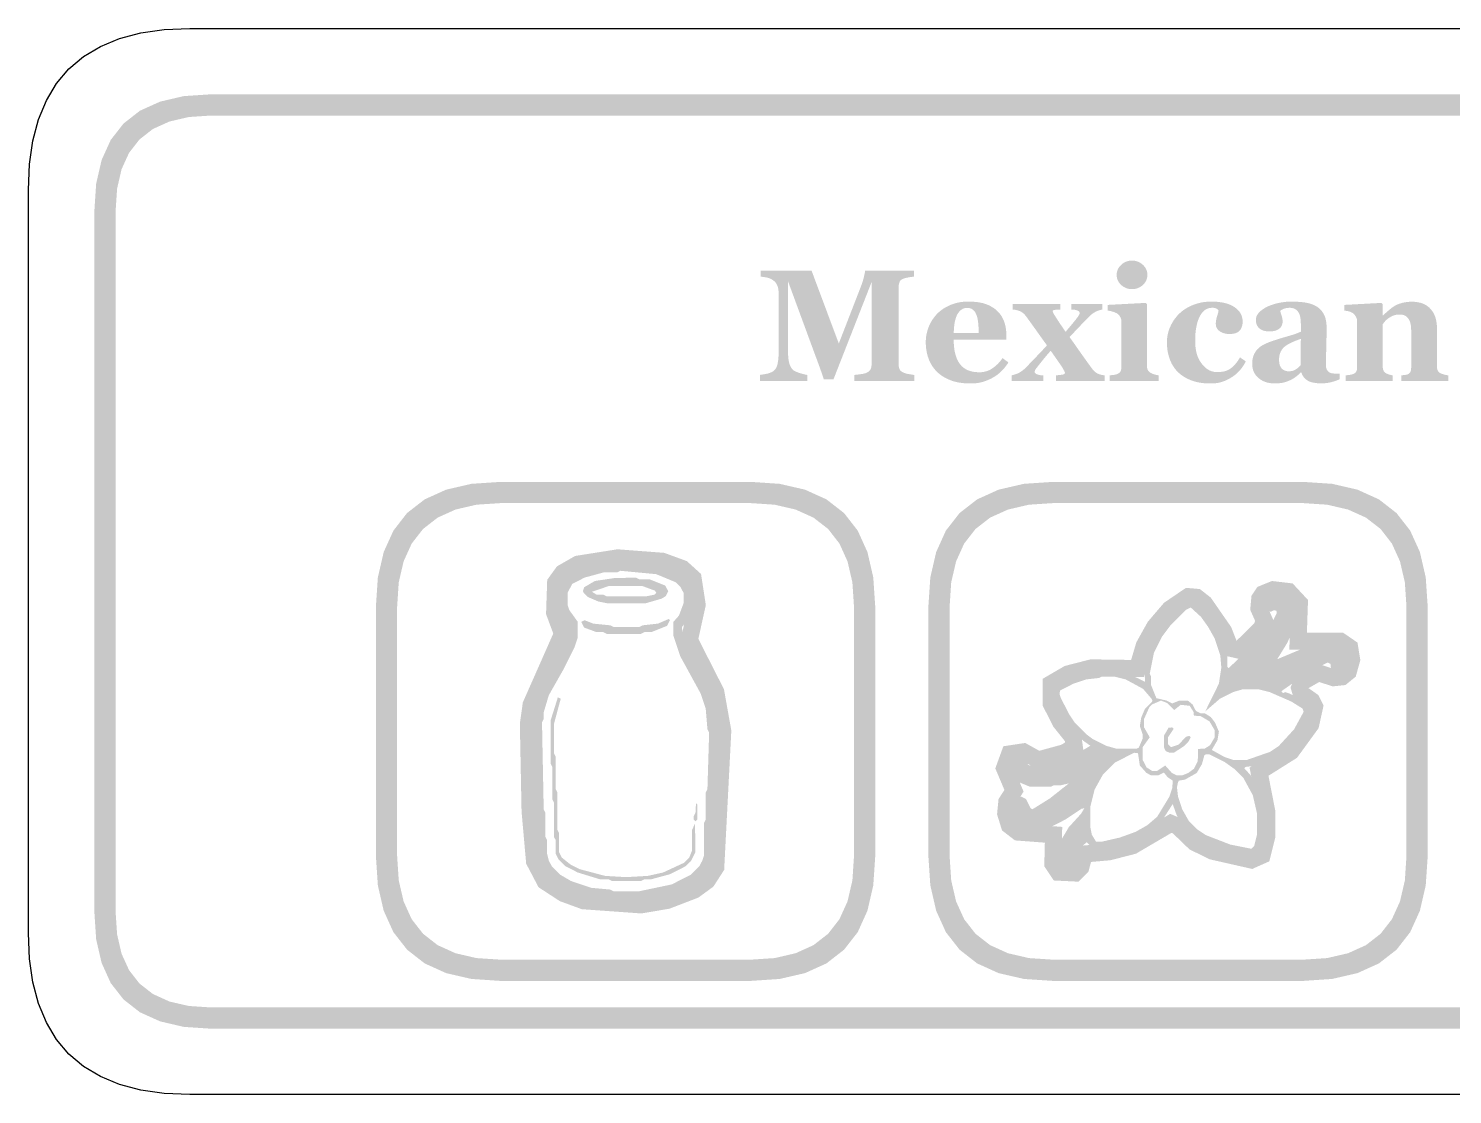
# Model space of a CAD drawing. Header units: millimetres. Extents: x 6 to 297, y 55 to 451.
# Drawn here: x 206.96 to 233.77, y 385.16 to 405.24 of the extents above; entities that cross this region are included whole.
import ezdxf

# ---------------------------------------------------------------- set-up
doc = ezdxf.new("R2010")
doc.units = ezdxf.units.MM
doc.layers.add('CUT', color=1, linetype='Continuous')
doc.layers.add('RASTER', color=7, linetype='Continuous')

msp = doc.modelspace()

# ---------------------------------------------------------------- hatches: boundary and pattern name
at = {"layer": 'RASTER'}
h = msp.add_hatch(color=7, dxfattribs=at)
h.paths.add_polyline_path([(208.2, 401.8), (208.234, 402.316), (208.337, 402.763), (208.509, 403.141), (208.75, 403.45), (209.059, 403.691), (209.438, 403.862), (209.884, 403.966), (210.4, 404), (267.6, 404), (268.116, 403.966), (268.563, 403.862), (268.941, 403.691), (269.25, 403.45), (269.491, 403.141), (269.663, 402.763), (269.766, 402.316), (269.8, 401.8), (269.8, 388.6), (269.766, 388.084), (269.662, 387.638), (269.491, 387.259), (269.25, 386.95), (268.941, 386.709), (268.563, 386.538), (268.116, 386.434), (267.6, 386.4), (210.4, 386.4), (209.884, 386.434), (209.438, 386.538), (209.059, 386.709), (208.75, 386.95), (208.509, 387.259), (208.337, 387.638), (208.234, 388.084), (208.2, 388.6)])
h.paths.add_polyline_path([(208.6, 401.8), (208.6, 388.6), (208.628, 388.178), (208.712, 387.813), (208.853, 387.503), (209.05, 387.25), (209.303, 387.053), (209.613, 386.912), (209.978, 386.828), (210.4, 386.8), (267.6, 386.8), (268.022, 386.828), (268.388, 386.912), (268.697, 387.053), (268.95, 387.25), (269.147, 387.503), (269.287, 387.813), (269.372, 388.178), (269.4, 388.6), (269.4, 401.8), (269.372, 402.222), (269.287, 402.588), (269.147, 402.897), (268.95, 403.15), (268.697, 403.347), (268.388, 403.487), (268.022, 403.572), (267.6, 403.6), (210.4, 403.6), (209.978, 403.572), (209.613, 403.487), (209.303, 403.347), (209.05, 403.15), (208.853, 402.897), (208.712, 402.588), (208.628, 402.222), (208.6, 401.8)], flags=0)
h = msp.add_hatch(color=7, dxfattribs=at)
h.paths.add_polyline_path([(228.237, 398.6), (227.311, 398.6), (227.311, 398.707), (227.321, 398.708), (227.33, 398.708), (227.34, 398.709), (227.349, 398.71), (227.358, 398.711), (227.368, 398.712), (227.377, 398.713), (227.386, 398.714), (227.395, 398.715), (227.404, 398.717), (227.412, 398.718), (227.42, 398.72), (227.428, 398.722), (227.435, 398.724), (227.442, 398.726), (227.449, 398.729), (227.46, 398.734), (227.471, 398.739), (227.48, 398.744), (227.489, 398.75), (227.497, 398.757), (227.504, 398.764), (227.51, 398.771), (227.515, 398.779), (227.519, 398.788), (227.523, 398.797), (227.526, 398.807), (227.529, 398.818), (227.531, 398.829), (227.533, 398.841), (227.534, 398.853), (227.534, 398.867), (227.534, 399.719), (227.534, 399.732), (227.532, 399.744), (227.531, 399.756), (227.528, 399.767), (227.525, 399.778), (227.521, 399.789), (227.516, 399.799), (227.51, 399.809), (227.504, 399.819), (227.498, 399.828), (227.491, 399.836), (227.484, 399.844), (227.477, 399.852), (227.469, 399.859), (227.461, 399.865), (227.452, 399.871), (227.445, 399.876), (227.437, 399.88), (227.428, 399.884), (227.419, 399.889), (227.408, 399.893), (227.397, 399.897), (227.385, 399.901), (227.372, 399.905), (227.359, 399.909), (227.346, 399.912), (227.333, 399.916), (227.321, 399.918), (227.309, 399.921), (227.297, 399.923), (227.286, 399.924), (227.275, 399.926), (227.275, 400.033), (227.992, 400.071), (228.014, 400.049), (228.014, 398.886), (228.015, 398.873), (228.016, 398.861), (228.017, 398.849), (228.02, 398.838), (228.023, 398.828), (228.027, 398.817), (228.031, 398.808), (228.036, 398.798), (228.042, 398.79), (228.049, 398.782), (228.056, 398.774), (228.063, 398.767), (228.071, 398.761), (228.08, 398.755), (228.089, 398.75), (228.099, 398.745), (228.107, 398.742), (228.114, 398.739), (228.122, 398.736), (228.13, 398.733), (228.138, 398.73), (228.147, 398.727), (228.155, 398.724), (228.164, 398.722), (228.173, 398.719), (228.182, 398.717), (228.191, 398.715), (228.2, 398.713), (228.209, 398.711), (228.218, 398.709), (228.228, 398.708), (228.237, 398.707)])
h.paths.add_polyline_path([(228.023, 400.598), (228.022, 400.571), (228.018, 400.544), (228.011, 400.519), (228.002, 400.495), (227.99, 400.472), (227.975, 400.45), (227.958, 400.428), (227.938, 400.408), (227.916, 400.39), (227.893, 400.374), (227.869, 400.361), (227.844, 400.35), (227.818, 400.341), (227.791, 400.335), (227.763, 400.331), (227.735, 400.33), (227.705, 400.331), (227.677, 400.335), (227.65, 400.341), (227.624, 400.35), (227.599, 400.361), (227.575, 400.374), (227.552, 400.39), (227.53, 400.408), (227.51, 400.428), (227.493, 400.45), (227.478, 400.472), (227.466, 400.495), (227.457, 400.519), (227.45, 400.544), (227.446, 400.571), (227.445, 400.598), (227.446, 400.625), (227.45, 400.652), (227.457, 400.677), (227.466, 400.701), (227.478, 400.725), (227.493, 400.747), (227.51, 400.768), (227.53, 400.788), (227.552, 400.807), (227.575, 400.823), (227.599, 400.837), (227.624, 400.848), (227.65, 400.856), (227.677, 400.863), (227.705, 400.866), (227.735, 400.868), (227.764, 400.866), (227.792, 400.863), (227.819, 400.856), (227.845, 400.848), (227.87, 400.837), (227.894, 400.823), (227.916, 400.807), (227.938, 400.788), (227.958, 400.768), (227.975, 400.747), (227.99, 400.725), (228.002, 400.701), (228.011, 400.677), (228.018, 400.652), (228.022, 400.625), (228.023, 400.598)])
for points in [[(223.635, 398.6), (222.508, 398.6), (222.508, 398.714), (222.521, 398.715), (222.534, 398.717), (222.549, 398.718), (222.564, 398.72), (222.579, 398.722), (222.596, 398.724), (222.613, 398.726), (222.63, 398.729), (222.648, 398.731), (222.664, 398.734), (222.678, 398.737), (222.691, 398.74), (222.703, 398.742), (222.713, 398.745), (222.722, 398.748), (222.729, 398.751), (222.742, 398.757), (222.754, 398.763), (222.766, 398.77), (222.776, 398.777), (222.785, 398.785), (222.793, 398.793), (222.801, 398.802), (222.807, 398.811), (222.812, 398.821), (222.817, 398.831), (222.821, 398.842), (222.824, 398.854), (222.827, 398.867), (222.829, 398.88), (222.83, 398.893), (222.83, 398.908), (222.83, 400.46), (222.115, 398.634), (221.931, 398.634), (221.927, 398.647), (221.922, 398.664), (221.916, 398.683), (221.908, 398.706), (221.899, 398.731), (221.889, 398.76), (221.878, 398.791), (221.866, 398.826), (221.853, 398.861), (221.841, 398.894), (221.83, 398.925), (221.819, 398.955), (221.808, 398.983), (221.799, 399.009), (221.79, 399.033), (221.781, 399.056), (221.256, 400.484), (221.256, 399.22), (221.256, 399.176), (221.257, 399.134), (221.259, 399.096), (221.262, 399.06), (221.265, 399.027), (221.269, 398.996), (221.274, 398.968), (221.28, 398.944), (221.286, 398.921), (221.294, 398.899), (221.302, 398.88), (221.311, 398.862), (221.322, 398.845), (221.333, 398.83), (221.345, 398.817), (221.358, 398.805), (221.368, 398.797), (221.38, 398.79), (221.394, 398.782), (221.409, 398.775), (221.427, 398.768), (221.446, 398.761), (221.467, 398.753), (221.489, 398.746), (221.512, 398.74), (221.533, 398.734), (221.552, 398.729), (221.57, 398.725), (221.585, 398.721), (221.599, 398.718), (221.611, 398.716), (221.622, 398.714), (221.622, 398.6), (220.728, 398.6), (220.728, 398.714), (220.738, 398.716), (220.749, 398.717), (220.762, 398.719), (220.776, 398.721), (220.792, 398.724), (220.809, 398.727), (220.828, 398.73), (220.848, 398.734), (220.868, 398.738), (220.887, 398.743), (220.906, 398.749), (220.923, 398.755), (220.939, 398.762), (220.955, 398.77), (220.97, 398.778), (220.983, 398.787), (220.997, 398.799), (221.01, 398.812), (221.022, 398.826), (221.032, 398.843), (221.042, 398.861), (221.05, 398.881), (221.057, 398.902), (221.062, 398.926), (221.067, 398.952), (221.071, 398.98), (221.075, 399.011), (221.078, 399.044), (221.08, 399.08), (221.081, 399.119), (221.082, 399.16), (221.083, 399.204), (221.083, 400.233), (221.082, 400.256), (221.081, 400.278), (221.079, 400.299), (221.077, 400.319), (221.074, 400.338), (221.07, 400.356), (221.065, 400.373), (221.059, 400.389), (221.053, 400.404), (221.046, 400.419), (221.038, 400.432), (221.03, 400.445), (221.021, 400.457), (221.011, 400.468), (221, 400.479), (220.989, 400.488), (220.974, 400.499), (220.96, 400.509), (220.945, 400.518), (220.93, 400.526), (220.915, 400.532), (220.899, 400.538), (220.884, 400.543), (220.869, 400.547), (220.853, 400.55), (220.838, 400.553), (220.823, 400.555), (220.807, 400.558), (220.791, 400.56), (220.776, 400.562), (220.76, 400.563), (220.744, 400.564), (220.744, 400.679), (221.701, 400.679), (222.214, 399.306), (222.646, 400.421), (222.651, 400.437), (222.657, 400.453), (222.662, 400.47), (222.667, 400.488), (222.673, 400.507), (222.678, 400.526), (222.683, 400.546), (222.688, 400.567), (222.693, 400.588), (222.697, 400.606), (222.701, 400.623), (222.704, 400.638), (222.706, 400.651), (222.708, 400.662), (222.71, 400.671), (222.71, 400.679), (223.632, 400.679), (223.632, 400.564), (223.62, 400.564), (223.608, 400.563), (223.596, 400.561), (223.584, 400.56), (223.571, 400.558), (223.559, 400.557), (223.546, 400.555), (223.533, 400.553), (223.521, 400.55), (223.508, 400.548), (223.496, 400.545), (223.483, 400.542), (223.471, 400.539), (223.459, 400.536), (223.447, 400.533), (223.435, 400.529), (223.422, 400.524), (223.409, 400.518), (223.398, 400.512), (223.388, 400.505), (223.379, 400.497), (223.371, 400.488), (223.365, 400.479), (223.36, 400.469), (223.356, 400.459), (223.352, 400.448), (223.349, 400.437), (223.346, 400.426), (223.344, 400.414), (223.343, 400.403), (223.342, 400.391), (223.342, 400.378), (223.342, 398.906), (223.342, 398.893), (223.343, 398.881), (223.344, 398.869), (223.346, 398.858), (223.349, 398.847), (223.352, 398.837), (223.356, 398.827), (223.36, 398.818), (223.365, 398.809), (223.371, 398.8), (223.379, 398.792), (223.388, 398.784), (223.398, 398.776), (223.409, 398.769), (223.422, 398.762), (223.435, 398.755), (223.443, 398.752), (223.452, 398.749), (223.463, 398.746), (223.474, 398.742), (223.487, 398.739), (223.5, 398.736), (223.515, 398.733), (223.531, 398.73), (223.547, 398.728), (223.563, 398.725), (223.577, 398.723), (223.59, 398.72), (223.603, 398.719), (223.614, 398.717), (223.625, 398.715), (223.635, 398.714)], [(227.218, 398.6), (226.302, 398.6), (226.302, 398.707), (226.32, 398.708), (226.336, 398.709), (226.353, 398.711), (226.368, 398.712), (226.383, 398.714), (226.396, 398.716), (226.41, 398.717), (226.422, 398.719), (226.433, 398.722), (226.443, 398.724), (226.452, 398.728), (226.458, 398.732), (226.464, 398.736), (226.467, 398.741), (226.47, 398.746), (226.47, 398.752), (226.47, 398.755), (226.47, 398.759), (226.469, 398.763), (226.467, 398.767), (226.466, 398.772), (226.463, 398.777), (226.461, 398.783), (226.458, 398.789), (226.455, 398.795), (226.451, 398.802), (226.448, 398.808), (226.444, 398.815), (226.44, 398.822), (226.436, 398.83), (226.431, 398.837), (226.427, 398.845), (226.419, 398.857), (226.41, 398.871), (226.4, 398.886), (226.389, 398.903), (226.376, 398.922), (226.362, 398.942), (226.347, 398.964), (226.331, 398.988), (226.314, 399.012), (226.297, 399.036), (226.281, 399.06), (226.264, 399.083), (226.249, 399.105), (226.233, 399.127), (226.218, 399.149), (226.202, 399.17), (226.182, 399.146), (226.162, 399.122), (226.143, 399.1), (226.124, 399.079), (226.107, 399.058), (226.091, 399.038), (226.075, 399.019), (226.06, 399.001), (226.046, 398.984), (226.031, 398.966), (226.017, 398.947), (226.002, 398.928), (225.987, 398.909), (225.971, 398.89), (225.956, 398.87), (225.94, 398.85), (225.935, 398.844), (225.93, 398.838), (225.926, 398.831), (225.922, 398.825), (225.918, 398.819), (225.915, 398.813), (225.912, 398.808), (225.909, 398.802), (225.907, 398.797), (225.906, 398.792), (225.904, 398.788), (225.903, 398.785), (225.902, 398.782), (225.901, 398.779), (225.901, 398.777), (225.901, 398.776), (225.901, 398.768), (225.904, 398.76), (225.907, 398.753), (225.913, 398.746), (225.919, 398.74), (225.927, 398.734), (225.937, 398.729), (225.948, 398.725), (225.96, 398.72), (225.973, 398.717), (225.987, 398.714), (226, 398.711), (226.015, 398.709), (226.03, 398.708), (226.046, 398.707), (226.062, 398.707), (226.062, 398.6), (225.467, 398.6), (225.467, 398.707), (225.496, 398.714), (225.523, 398.721), (225.549, 398.73), (225.574, 398.739), (225.597, 398.75), (225.618, 398.761), (225.638, 398.773), (225.657, 398.786), (225.674, 398.799), (225.689, 398.812), (225.704, 398.823), (225.716, 398.834), (225.728, 398.844), (225.737, 398.853), (225.746, 398.862), (225.753, 398.87), (225.779, 398.897), (225.804, 398.924), (225.828, 398.95), (225.851, 398.974), (225.873, 398.997), (225.895, 399.019), (225.915, 399.04), (225.934, 399.059), (225.953, 399.079), (225.974, 399.101), (225.996, 399.124), (226.02, 399.15), (226.046, 399.177), (226.073, 399.207), (226.102, 399.238), (226.132, 399.271), (226.111, 399.301), (226.088, 399.332), (226.065, 399.365), (226.04, 399.399), (226.014, 399.436), (225.987, 399.473), (225.959, 399.513), (225.93, 399.554), (225.901, 399.594), (225.873, 399.633), (225.847, 399.67), (225.821, 399.706), (225.797, 399.739), (225.774, 399.77), (225.753, 399.8), (225.732, 399.828), (225.722, 399.84), (225.711, 399.852), (225.7, 399.864), (225.688, 399.874), (225.676, 399.884), (225.663, 399.893), (225.65, 399.901), (225.635, 399.909), (225.621, 399.916), (225.605, 399.922), (225.588, 399.927), (225.57, 399.932), (225.551, 399.937), (225.531, 399.941), (225.51, 399.944), (225.488, 399.946), (225.488, 400.053), (226.383, 400.053), (226.383, 399.946), (226.371, 399.946), (226.358, 399.946), (226.347, 399.945), (226.335, 399.945), (226.323, 399.944), (226.311, 399.943), (226.299, 399.942), (226.287, 399.94), (226.276, 399.939), (226.267, 399.937), (226.259, 399.935), (226.252, 399.932), (226.247, 399.93), (226.243, 399.927), (226.241, 399.923), (226.24, 399.92), (226.241, 399.917), (226.241, 399.914), (226.242, 399.91), (226.242, 399.907), (226.243, 399.903), (226.245, 399.899), (226.246, 399.895), (226.248, 399.891), (226.25, 399.886), (226.252, 399.882), (226.254, 399.877), (226.256, 399.873), (226.259, 399.868), (226.261, 399.863), (226.264, 399.859), (226.267, 399.854), (226.274, 399.842), (226.283, 399.828), (226.292, 399.813), (226.303, 399.796), (226.314, 399.778), (226.327, 399.759), (226.34, 399.738), (226.355, 399.716), (226.37, 399.693), (226.385, 399.67), (226.401, 399.647), (226.417, 399.623), (226.433, 399.599), (226.45, 399.575), (226.467, 399.551), (226.484, 399.526), (226.5, 399.545), (226.515, 399.564), (226.53, 399.582), (226.544, 399.599), (226.558, 399.615), (226.571, 399.63), (226.583, 399.644), (226.594, 399.658), (226.606, 399.671), (226.618, 399.686), (226.631, 399.702), (226.645, 399.72), (226.66, 399.738), (226.676, 399.758), (226.692, 399.78), (226.709, 399.803), (226.716, 399.811), (226.721, 399.819), (226.726, 399.827), (226.731, 399.833), (226.734, 399.84), (226.738, 399.845), (226.74, 399.851), (226.742, 399.855), (226.744, 399.86), (226.745, 399.863), (226.746, 399.867), (226.747, 399.87), (226.748, 399.872), (226.748, 399.874), (226.749, 399.876), (226.749, 399.877), (226.748, 399.883), (226.747, 399.889), (226.744, 399.895), (226.741, 399.901), (226.736, 399.906), (226.731, 399.912), (226.725, 399.917), (226.717, 399.922), (226.708, 399.927), (226.698, 399.931), (226.685, 399.935), (226.671, 399.938), (226.654, 399.941), (226.636, 399.943), (226.616, 399.945), (226.594, 399.946), (226.594, 400.053), (227.177, 400.053), (227.177, 399.946), (227.159, 399.943), (227.141, 399.939), (227.123, 399.934), (227.106, 399.928), (227.089, 399.922), (227.071, 399.915), (227.054, 399.907), (227.037, 399.898), (227.02, 399.888), (227.003, 399.877), (226.986, 399.865), (226.969, 399.851), (226.951, 399.836), (226.933, 399.82), (226.915, 399.802), (226.897, 399.784), (226.869, 399.755), (226.843, 399.728), (226.82, 399.704), (226.798, 399.681), (226.778, 399.66), (226.76, 399.641), (226.744, 399.625), (226.73, 399.61), (226.716, 399.595), (226.7, 399.578), (226.682, 399.559), (226.661, 399.537), (226.639, 399.513), (226.614, 399.487), (226.587, 399.458), (226.558, 399.428), (226.576, 399.402), (226.596, 399.375), (226.617, 399.344), (226.641, 399.311), (226.666, 399.275), (226.693, 399.236), (226.722, 399.195), (226.753, 399.151), (226.784, 399.106), (226.815, 399.064), (226.844, 399.023), (226.872, 398.983), (226.899, 398.946), (226.925, 398.91), (226.949, 398.877), (226.973, 398.845), (226.983, 398.831), (226.993, 398.818), (227.004, 398.806), (227.015, 398.794), (227.026, 398.783), (227.038, 398.773), (227.049, 398.763), (227.062, 398.754), (227.075, 398.745), (227.09, 398.738), (227.106, 398.731), (227.125, 398.725), (227.145, 398.719), (227.168, 398.714), (227.192, 398.71), (227.218, 398.707)], [(229.208, 398.553), (229.158, 398.554), (229.109, 398.557), (229.062, 398.561), (229.017, 398.568), (228.972, 398.576), (228.93, 398.586), (228.888, 398.599), (228.849, 398.612), (228.81, 398.628), (228.774, 398.645), (228.739, 398.663), (228.706, 398.683), (228.675, 398.703), (228.646, 398.726), (228.618, 398.749), (228.592, 398.774), (228.567, 398.801), (228.544, 398.829), (228.523, 398.858), (228.503, 398.888), (228.485, 398.919), (228.469, 398.952), (228.454, 398.985), (228.441, 399.02), (228.429, 399.056), (228.419, 399.093), (228.41, 399.13), (228.403, 399.169), (228.398, 399.208), (228.394, 399.248), (228.392, 399.288), (228.391, 399.329), (228.392, 399.367), (228.395, 399.405), (228.399, 399.442), (228.406, 399.478), (228.415, 399.514), (228.425, 399.55), (228.437, 399.585), (228.452, 399.62), (228.468, 399.653), (228.485, 399.686), (228.503, 399.718), (228.523, 399.749), (228.545, 399.778), (228.567, 399.807), (228.591, 399.835), (228.616, 399.861), (228.644, 399.887), (228.673, 399.912), (228.704, 399.935), (228.736, 399.957), (228.77, 399.978), (228.806, 399.997), (228.843, 400.015), (228.882, 400.032), (228.923, 400.047), (228.964, 400.06), (229.006, 400.071), (229.049, 400.08), (229.094, 400.087), (229.139, 400.092), (229.186, 400.095), (229.233, 400.096), (229.299, 400.094), (229.361, 400.089), (229.419, 400.081), (229.474, 400.07), (229.526, 400.056), (229.574, 400.038), (229.618, 400.018), (229.659, 399.994), (229.696, 399.967), (229.728, 399.938), (229.755, 399.907), (229.777, 399.874), (229.794, 399.839), (229.806, 399.801), (229.814, 399.761), (229.816, 399.719), (229.815, 399.693), (229.813, 399.669), (229.808, 399.646), (229.802, 399.624), (229.794, 399.603), (229.785, 399.584), (229.774, 399.566), (229.76, 399.549), (229.745, 399.534), (229.728, 399.521), (229.707, 399.51), (229.685, 399.501), (229.659, 399.494), (229.632, 399.489), (229.601, 399.486), (229.569, 399.485), (229.542, 399.486), (229.516, 399.488), (229.491, 399.492), (229.468, 399.498), (229.445, 399.505), (229.424, 399.514), (229.404, 399.525), (229.385, 399.537), (229.367, 399.551), (229.352, 399.566), (229.34, 399.582), (229.329, 399.598), (229.321, 399.616), (229.315, 399.635), (229.312, 399.654), (229.311, 399.675), (229.311, 399.693), (229.312, 399.711), (229.314, 399.729), (229.317, 399.747), (229.32, 399.764), (229.324, 399.782), (229.329, 399.8), (229.334, 399.817), (229.34, 399.834), (229.345, 399.85), (229.349, 399.865), (229.353, 399.879), (229.356, 399.892), (229.359, 399.904), (229.361, 399.915), (229.362, 399.924), (229.358, 399.931), (229.353, 399.937), (229.349, 399.942), (229.344, 399.947), (229.338, 399.952), (229.333, 399.957), (229.327, 399.961), (229.321, 399.965), (229.314, 399.968), (229.307, 399.971), (229.298, 399.973), (229.289, 399.975), (229.279, 399.976), (229.268, 399.978), (229.256, 399.978), (229.243, 399.978), (229.227, 399.978), (229.211, 399.976), (229.196, 399.974), (229.18, 399.971), (229.166, 399.966), (229.151, 399.961), (229.137, 399.955), (229.123, 399.948), (229.11, 399.939), (229.097, 399.929), (229.084, 399.918), (229.071, 399.905), (229.058, 399.891), (229.046, 399.875), (229.034, 399.858), (229.022, 399.839), (229.011, 399.82), (229.001, 399.8), (228.991, 399.777), (228.981, 399.754), (228.973, 399.728), (228.964, 399.701), (228.957, 399.673), (228.95, 399.643), (228.943, 399.611), (228.938, 399.578), (228.933, 399.544), (228.929, 399.507), (228.926, 399.47), (228.924, 399.43), (228.923, 399.39), (228.923, 399.347), (228.925, 399.283), (228.93, 399.223), (228.94, 399.166), (228.953, 399.112), (228.97, 399.061), (228.991, 399.013), (229.016, 398.968), (229.045, 398.927), (229.076, 398.889), (229.109, 398.857), (229.143, 398.829), (229.179, 398.807), (229.216, 398.789), (229.255, 398.777), (229.295, 398.769), (229.337, 398.767), (229.377, 398.768), (229.414, 398.772), (229.45, 398.777), (229.483, 398.785), (229.514, 398.795), (229.544, 398.808), (229.571, 398.823), (229.596, 398.84), (229.619, 398.859), (229.642, 398.88), (229.665, 398.902), (229.686, 398.927), (229.707, 398.954), (229.728, 398.982), (229.747, 399.013), (229.766, 399.045), (229.876, 398.969), (229.865, 398.947), (229.852, 398.925), (229.84, 398.904), (229.826, 398.884), (229.813, 398.863), (229.798, 398.844), (229.783, 398.825), (229.768, 398.806), (229.752, 398.788), (229.735, 398.77), (229.717, 398.753), (229.699, 398.736), (229.679, 398.72), (229.659, 398.704), (229.639, 398.689), (229.617, 398.675), (229.594, 398.66), (229.571, 398.647), (229.547, 398.634), (229.524, 398.622), (229.5, 398.611), (229.477, 398.601), (229.453, 398.592), (229.429, 398.584), (229.405, 398.577), (229.38, 398.57), (229.354, 398.565), (229.327, 398.561), (229.298, 398.557), (229.269, 398.555), (229.239, 398.554), (229.208, 398.553)], [(233.686, 398.6), (232.804, 398.6), (232.804, 398.707), (232.812, 398.708), (232.819, 398.708), (232.827, 398.709), (232.835, 398.71), (232.844, 398.711), (232.853, 398.712), (232.862, 398.713), (232.872, 398.714), (232.881, 398.715), (232.89, 398.717), (232.899, 398.718), (232.907, 398.72), (232.914, 398.722), (232.92, 398.724), (232.926, 398.726), (232.932, 398.729), (232.939, 398.733), (232.946, 398.738), (232.952, 398.743), (232.958, 398.749), (232.963, 398.755), (232.968, 398.761), (232.972, 398.768), (232.976, 398.776), (232.979, 398.784), (232.982, 398.793), (232.984, 398.803), (232.986, 398.814), (232.987, 398.826), (232.988, 398.838), (232.989, 398.852), (232.989, 398.867), (232.989, 399.552), (232.988, 399.588), (232.986, 399.622), (232.981, 399.654), (232.975, 399.683), (232.968, 399.71), (232.958, 399.735), (232.947, 399.757), (232.934, 399.777), (232.92, 399.795), (232.903, 399.81), (232.886, 399.823), (232.866, 399.834), (232.845, 399.842), (232.822, 399.848), (232.798, 399.851), (232.772, 399.852), (232.758, 399.852), (232.743, 399.851), (232.729, 399.85), (232.716, 399.848), (232.702, 399.846), (232.689, 399.843), (232.676, 399.839), (232.663, 399.835), (232.65, 399.83), (232.638, 399.825), (232.625, 399.819), (232.613, 399.813), (232.601, 399.807), (232.589, 399.799), (232.576, 399.792), (232.564, 399.784), (232.554, 399.776), (232.544, 399.769), (232.535, 399.761), (232.526, 399.754), (232.518, 399.746), (232.51, 399.739), (232.503, 399.731), (232.496, 399.724), (232.49, 399.716), (232.484, 399.709), (232.478, 399.701), (232.472, 399.695), (232.467, 399.688), (232.462, 399.682), (232.457, 399.675), (232.453, 399.669), (232.453, 398.883), (232.453, 398.87), (232.454, 398.858), (232.455, 398.847), (232.457, 398.836), (232.459, 398.825), (232.461, 398.815), (232.464, 398.806), (232.468, 398.797), (232.471, 398.789), (232.476, 398.781), (232.481, 398.774), (232.487, 398.767), (232.493, 398.761), (232.5, 398.755), (232.508, 398.75), (232.516, 398.745), (232.522, 398.742), (232.528, 398.739), (232.535, 398.736), (232.542, 398.733), (232.55, 398.73), (232.558, 398.727), (232.566, 398.724), (232.574, 398.722), (232.583, 398.719), (232.592, 398.717), (232.601, 398.715), (232.609, 398.713), (232.618, 398.711), (232.626, 398.709), (232.635, 398.708), (232.643, 398.707), (232.643, 398.6), (231.753, 398.6), (231.753, 398.707), (231.762, 398.708), (231.771, 398.709), (231.78, 398.709), (231.789, 398.71), (231.799, 398.711), (231.808, 398.713), (231.817, 398.714), (231.827, 398.715), (231.836, 398.716), (231.845, 398.718), (231.853, 398.719), (231.861, 398.721), (231.869, 398.723), (231.877, 398.725), (231.884, 398.727), (231.89, 398.729), (231.902, 398.733), (231.912, 398.738), (231.921, 398.743), (231.93, 398.749), (231.938, 398.756), (231.944, 398.763), (231.95, 398.771), (231.955, 398.779), (231.959, 398.787), (231.963, 398.797), (231.966, 398.807), (231.968, 398.818), (231.97, 398.829), (231.971, 398.841), (231.972, 398.853), (231.972, 398.867), (231.972, 399.719), (231.972, 399.73), (231.971, 399.742), (231.969, 399.753), (231.967, 399.764), (231.963, 399.775), (231.959, 399.786), (231.954, 399.797), (231.949, 399.808), (231.943, 399.819), (231.936, 399.829), (231.929, 399.839), (231.922, 399.848), (231.914, 399.857), (231.906, 399.865), (231.897, 399.873), (231.887, 399.88), (231.881, 399.885), (231.873, 399.889), (231.866, 399.893), (231.858, 399.896), (231.849, 399.9), (231.84, 399.903), (231.831, 399.907), (231.821, 399.91), (231.811, 399.912), (231.8, 399.915), (231.789, 399.917), (231.779, 399.919), (231.767, 399.921), (231.756, 399.923), (231.744, 399.924), (231.732, 399.926), (231.732, 400.033), (232.431, 400.071), (232.453, 400.049), (232.453, 399.836), (232.459, 399.836), (232.469, 399.846), (232.48, 399.856), (232.492, 399.866), (232.504, 399.877), (232.517, 399.888), (232.53, 399.899), (232.544, 399.912), (232.558, 399.924), (232.573, 399.937), (232.587, 399.949), (232.601, 399.96), (232.615, 399.971), (232.628, 399.981), (232.641, 399.99), (232.654, 399.999), (232.667, 400.008), (232.681, 400.016), (232.696, 400.025), (232.712, 400.033), (232.729, 400.04), (232.748, 400.048), (232.767, 400.055), (232.787, 400.061), (232.809, 400.068), (232.831, 400.074), (232.854, 400.079), (232.876, 400.083), (232.9, 400.086), (232.923, 400.089), (232.947, 400.091), (232.972, 400.092), (232.996, 400.093), (233.054, 400.091), (233.108, 400.084), (233.159, 400.074), (233.205, 400.059), (233.248, 400.04), (233.287, 400.016), (233.323, 399.989), (233.354, 399.957), (233.382, 399.922), (233.407, 399.884), (233.427, 399.843), (233.444, 399.8), (233.457, 399.753), (233.466, 399.704), (233.472, 399.652), (233.474, 399.598), (233.474, 398.88), (233.474, 398.867), (233.475, 398.854), (233.476, 398.842), (233.478, 398.831), (233.48, 398.821), (233.483, 398.811), (233.486, 398.802), (233.49, 398.793), (233.494, 398.786), (233.5, 398.778), (233.506, 398.771), (233.513, 398.764), (233.521, 398.758), (233.53, 398.752), (233.539, 398.747), (233.55, 398.742), (233.556, 398.74), (233.562, 398.737), (233.569, 398.734), (233.576, 398.732), (233.584, 398.729), (233.591, 398.727), (233.599, 398.724), (233.608, 398.722), (233.617, 398.719), (233.626, 398.717), (233.635, 398.715), (233.645, 398.713), (233.655, 398.711), (233.665, 398.709), (233.675, 398.708), (233.686, 398.707)]]:
    msp.add_hatch(color=7, dxfattribs=at).paths.add_polyline_path(points)
h = msp.add_hatch(color=7, dxfattribs=at)
h.paths.add_polyline_path([(225.407, 398.95), (225.394, 398.929), (225.38, 398.909), (225.366, 398.889), (225.35, 398.869), (225.335, 398.849), (225.318, 398.83), (225.301, 398.811), (225.283, 398.793), (225.265, 398.774), (225.246, 398.757), (225.226, 398.74), (225.206, 398.724), (225.185, 398.708), (225.163, 398.694), (225.141, 398.679), (225.118, 398.666), (225.094, 398.652), (225.069, 398.64), (225.044, 398.628), (225.02, 398.617), (224.995, 398.607), (224.97, 398.598), (224.945, 398.589), (224.92, 398.582), (224.894, 398.575), (224.868, 398.569), (224.84, 398.564), (224.812, 398.56), (224.783, 398.557), (224.753, 398.555), (224.721, 398.554), (224.689, 398.553), (224.636, 398.554), (224.585, 398.557), (224.535, 398.562), (224.487, 398.569), (224.441, 398.577), (224.397, 398.588), (224.355, 398.6), (224.315, 398.615), (224.276, 398.631), (224.24, 398.648), (224.205, 398.667), (224.171, 398.687), (224.14, 398.708), (224.11, 398.731), (224.081, 398.755), (224.055, 398.78), (224.03, 398.807), (224.007, 398.835), (223.985, 398.863), (223.965, 398.894), (223.947, 398.925), (223.93, 398.957), (223.915, 398.991), (223.902, 399.026), (223.89, 399.061), (223.88, 399.098), (223.871, 399.135), (223.864, 399.173), (223.858, 399.212), (223.854, 399.251), (223.852, 399.291), (223.851, 399.332), (223.852, 399.37), (223.855, 399.406), (223.859, 399.443), (223.865, 399.479), (223.873, 399.514), (223.882, 399.55), (223.893, 399.584), (223.906, 399.619), (223.921, 399.653), (223.937, 399.685), (223.954, 399.717), (223.973, 399.748), (223.993, 399.778), (224.015, 399.807), (224.038, 399.835), (224.062, 399.863), (224.088, 399.888), (224.115, 399.912), (224.144, 399.935), (224.175, 399.957), (224.207, 399.977), (224.241, 399.996), (224.276, 400.014), (224.313, 400.031), (224.352, 400.046), (224.392, 400.059), (224.432, 400.07), (224.474, 400.079), (224.517, 400.087), (224.561, 400.092), (224.606, 400.095), (224.653, 400.096), (224.703, 400.095), (224.751, 400.092), (224.796, 400.089), (224.839, 400.083), (224.88, 400.076), (224.919, 400.068), (224.955, 400.057), (224.99, 400.046), (225.022, 400.033), (225.053, 400.019), (225.082, 400.003), (225.11, 399.986), (225.137, 399.969), (225.162, 399.95), (225.185, 399.929), (225.208, 399.908), (225.228, 399.887), (225.247, 399.864), (225.264, 399.841), (225.28, 399.817), (225.294, 399.792), (225.307, 399.766), (225.319, 399.739), (225.329, 399.711), (225.338, 399.683), (225.346, 399.654), (225.353, 399.624), (225.358, 399.595), (225.362, 399.565), (225.365, 399.535), (225.367, 399.504), (225.367, 399.473), (225.367, 399.378), (224.377, 399.378), (224.379, 399.305), (224.384, 399.237), (224.393, 399.173), (224.406, 399.113), (224.422, 399.059), (224.442, 399.008), (224.466, 398.962), (224.493, 398.921), (224.524, 398.884), (224.559, 398.852), (224.599, 398.825), (224.643, 398.803), (224.691, 398.786), (224.743, 398.774), (224.8, 398.767), (224.861, 398.764), (224.895, 398.765), (224.928, 398.769), (224.96, 398.775), (224.991, 398.783), (225.022, 398.794), (225.051, 398.806), (225.08, 398.822), (225.108, 398.84), (225.135, 398.859), (225.161, 398.88), (225.186, 398.902), (225.21, 398.925), (225.233, 398.95), (225.255, 398.975), (225.276, 399.002), (225.296, 399.031)])
h.paths.add_polyline_path([(224.847, 399.507), (224.847, 399.529), (224.847, 399.551), (224.846, 399.573), (224.845, 399.596), (224.844, 399.618), (224.842, 399.641), (224.841, 399.664), (224.839, 399.687), (224.836, 399.709), (224.833, 399.731), (224.83, 399.751), (224.827, 399.771), (224.822, 399.789), (224.818, 399.806), (224.813, 399.823), (224.808, 399.838), (224.801, 399.854), (224.794, 399.87), (224.787, 399.885), (224.778, 399.898), (224.77, 399.911), (224.76, 399.922), (224.75, 399.932), (224.74, 399.942), (224.729, 399.95), (224.717, 399.957), (224.704, 399.963), (224.691, 399.968), (224.677, 399.972), (224.662, 399.975), (224.647, 399.976), (224.631, 399.977), (224.603, 399.975), (224.577, 399.97), (224.552, 399.961), (224.529, 399.948), (224.507, 399.932), (224.487, 399.913), (224.468, 399.889), (224.45, 399.863), (224.435, 399.832), (224.421, 399.797), (224.409, 399.758), (224.398, 399.715), (224.39, 399.668), (224.384, 399.616), (224.38, 399.561), (224.377, 399.501)], flags=0)
h = msp.add_hatch(color=7, dxfattribs=at)
h.paths.add_polyline_path([(231.64, 398.631), (231.623, 398.624), (231.606, 398.617), (231.588, 398.611), (231.57, 398.604), (231.55, 398.598), (231.53, 398.591), (231.509, 398.585), (231.488, 398.579), (231.465, 398.574), (231.443, 398.569), (231.42, 398.565), (231.397, 398.562), (231.374, 398.559), (231.35, 398.558), (231.326, 398.556), (231.302, 398.556), (231.258, 398.557), (231.217, 398.559), (231.18, 398.564), (231.145, 398.569), (231.113, 398.577), (231.085, 398.586), (231.059, 398.597), (231.036, 398.61), (231.016, 398.624), (230.997, 398.639), (230.98, 398.656), (230.965, 398.675), (230.951, 398.694), (230.939, 398.716), (230.929, 398.738), (230.921, 398.763), (230.912, 398.763), (230.899, 398.75), (230.887, 398.739), (230.875, 398.727), (230.863, 398.716), (230.851, 398.706), (230.839, 398.696), (230.828, 398.687), (230.816, 398.678), (230.804, 398.669), (230.792, 398.661), (230.78, 398.653), (230.768, 398.645), (230.756, 398.638), (230.743, 398.631), (230.73, 398.624), (230.717, 398.618), (230.7, 398.61), (230.683, 398.603), (230.666, 398.596), (230.649, 398.59), (230.633, 398.584), (230.617, 398.579), (230.6, 398.574), (230.584, 398.57), (230.568, 398.566), (230.549, 398.563), (230.53, 398.561), (230.508, 398.558), (230.485, 398.557), (230.46, 398.556), (230.434, 398.555), (230.406, 398.555), (230.365, 398.556), (230.325, 398.561), (230.286, 398.569), (230.249, 398.58), (230.214, 398.594), (230.18, 398.611), (230.147, 398.631), (230.116, 398.655), (230.088, 398.681), (230.064, 398.709), (230.043, 398.739), (230.026, 398.772), (230.013, 398.806), (230.004, 398.842), (229.998, 398.88), (229.996, 398.921), (229.997, 398.944), (229.998, 398.967), (230, 398.988), (230.003, 399.009), (230.007, 399.029), (230.011, 399.048), (230.017, 399.066), (230.023, 399.083), (230.03, 399.099), (230.037, 399.115), (230.046, 399.13), (230.055, 399.145), (230.064, 399.16), (230.075, 399.174), (230.086, 399.188), (230.097, 399.201), (230.109, 399.212), (230.12, 399.223), (230.132, 399.233), (230.145, 399.243), (230.158, 399.253), (230.171, 399.262), (230.185, 399.27), (230.199, 399.278), (230.214, 399.286), (230.229, 399.293), (230.244, 399.301), (230.26, 399.308), (230.276, 399.315), (230.292, 399.322), (230.309, 399.329), (230.326, 399.335), (230.36, 399.347), (230.395, 399.36), (230.432, 399.372), (230.471, 399.385), (230.511, 399.397), (230.553, 399.41), (230.597, 399.423), (230.642, 399.436), (230.687, 399.449), (230.728, 399.461), (230.767, 399.473), (230.802, 399.485), (230.834, 399.496), (230.863, 399.508), (230.889, 399.518), (230.912, 399.529), (230.912, 399.669), (230.912, 399.679), (230.911, 399.689), (230.911, 399.7), (230.91, 399.712), (230.91, 399.724), (230.909, 399.737), (230.907, 399.751), (230.906, 399.766), (230.904, 399.781), (230.902, 399.795), (230.9, 399.808), (230.897, 399.821), (230.894, 399.834), (230.89, 399.845), (230.886, 399.857), (230.881, 399.867), (230.876, 399.879), (230.869, 399.89), (230.862, 399.9), (230.855, 399.91), (230.846, 399.92), (230.837, 399.929), (230.827, 399.938), (230.817, 399.946), (230.805, 399.954), (230.793, 399.96), (230.78, 399.966), (230.766, 399.97), (230.751, 399.974), (230.735, 399.976), (230.718, 399.978), (230.701, 399.978), (230.685, 399.978), (230.67, 399.977), (230.656, 399.976), (230.642, 399.974), (230.629, 399.971), (230.616, 399.968), (230.604, 399.964), (230.593, 399.96), (230.583, 399.956), (230.573, 399.951), (230.563, 399.946), (230.554, 399.942), (230.546, 399.937), (230.538, 399.932), (230.531, 399.928), (230.524, 399.923), (230.525, 399.915), (230.527, 399.906), (230.529, 399.896), (230.532, 399.886), (230.535, 399.874), (230.539, 399.862), (230.544, 399.848), (230.549, 399.833), (230.553, 399.818), (230.558, 399.804), (230.561, 399.789), (230.564, 399.774), (230.566, 399.76), (230.568, 399.746), (230.569, 399.732), (230.569, 399.718), (230.569, 399.711), (230.568, 399.704), (230.567, 399.697), (230.566, 399.69), (230.564, 399.682), (230.562, 399.673), (230.559, 399.665), (230.556, 399.655), (230.552, 399.646), (230.549, 399.638), (230.544, 399.63), (230.54, 399.622), (230.535, 399.615), (230.53, 399.608), (230.524, 399.602), (230.518, 399.596), (230.509, 399.589), (230.5, 399.582), (230.491, 399.576), (230.482, 399.57), (230.473, 399.565), (230.463, 399.56), (230.453, 399.555), (230.442, 399.551), (230.431, 399.547), (230.419, 399.544), (230.405, 399.541), (230.389, 399.539), (230.373, 399.537), (230.355, 399.536), (230.335, 399.535), (230.314, 399.535), (230.284, 399.535), (230.256, 399.538), (230.23, 399.543), (230.206, 399.549), (230.184, 399.558), (230.163, 399.568), (230.145, 399.58), (230.128, 399.594), (230.113, 399.609), (230.101, 399.626), (230.09, 399.643), (230.081, 399.662), (230.074, 399.682), (230.069, 399.703), (230.066, 399.725), (230.065, 399.748), (230.066, 399.769), (230.069, 399.788), (230.074, 399.808), (230.081, 399.826), (230.091, 399.844), (230.102, 399.862), (230.115, 399.879), (230.13, 399.896), (230.147, 399.912), (230.165, 399.927), (230.183, 399.941), (230.203, 399.955), (230.223, 399.968), (230.244, 399.981), (230.266, 399.992), (230.289, 400.003), (230.313, 400.014), (230.337, 400.024), (230.362, 400.033), (230.389, 400.042), (230.416, 400.051), (230.443, 400.058), (230.472, 400.065), (230.502, 400.071), (230.531, 400.077), (230.561, 400.082), (230.589, 400.086), (230.617, 400.09), (230.645, 400.092), (230.672, 400.094), (230.698, 400.095), (230.724, 400.096), (230.76, 400.095), (230.794, 400.095), (230.828, 400.093), (230.861, 400.091), (230.893, 400.089), (230.924, 400.086), (230.955, 400.083), (230.985, 400.079), (231.014, 400.074), (231.043, 400.068), (231.071, 400.061), (231.098, 400.053), (231.124, 400.044), (231.15, 400.033), (231.175, 400.022), (231.199, 400.009), (231.221, 399.996), (231.242, 399.981), (231.262, 399.964), (231.28, 399.946), (231.298, 399.927), (231.314, 399.906), (231.329, 399.884), (231.343, 399.86), (231.356, 399.835), (231.367, 399.808), (231.376, 399.779), (231.383, 399.748), (231.389, 399.716), (231.393, 399.681), (231.396, 399.645), (231.397, 399.606), (231.397, 399.564), (231.396, 399.52), (231.396, 399.474), (231.395, 399.425), (231.394, 399.375), (231.393, 399.323), (231.392, 399.27), (231.39, 399.214), (231.389, 399.159), (231.387, 399.11), (231.386, 399.065), (231.385, 399.026), (231.384, 398.991), (231.384, 398.961), (231.384, 398.935), (231.384, 398.915), (231.384, 398.899), (231.385, 398.884), (231.386, 398.869), (231.388, 398.856), (231.391, 398.843), (231.395, 398.832), (231.399, 398.821), (231.403, 398.811), (231.409, 398.802), (231.415, 398.793), (231.421, 398.785), (231.428, 398.778), (231.436, 398.771), (231.445, 398.765), (231.454, 398.759), (231.464, 398.754), (231.471, 398.751), (231.478, 398.749), (231.487, 398.746), (231.496, 398.744), (231.506, 398.743), (231.518, 398.742), (231.53, 398.741), (231.542, 398.74), (231.556, 398.739), (231.569, 398.739), (231.581, 398.739), (231.594, 398.738), (231.606, 398.738), (231.617, 398.738), (231.629, 398.738), (231.64, 398.738)])
h.paths.add_polyline_path([(230.912, 399.394), (230.891, 399.387), (230.871, 399.38), (230.851, 399.372), (230.83, 399.364), (230.81, 399.356), (230.79, 399.348), (230.769, 399.339), (230.749, 399.33), (230.73, 399.321), (230.711, 399.312), (230.693, 399.303), (230.676, 399.293), (230.66, 399.284), (230.645, 399.274), (230.631, 399.265), (230.617, 399.255), (230.604, 399.244), (230.592, 399.233), (230.58, 399.221), (230.569, 399.208), (230.559, 399.195), (230.549, 399.18), (230.541, 399.166), (230.532, 399.15), (230.525, 399.134), (230.519, 399.117), (230.514, 399.099), (230.509, 399.081), (230.506, 399.062), (230.504, 399.042), (230.502, 399.021), (230.502, 399), (230.503, 398.972), (230.505, 398.947), (230.509, 398.923), (230.515, 398.901), (230.522, 398.882), (230.531, 398.864), (230.542, 398.848), (230.554, 398.834), (230.567, 398.822), (230.581, 398.812), (230.596, 398.803), (230.612, 398.796), (230.628, 398.79), (230.645, 398.786), (230.663, 398.784), (230.682, 398.783), (230.702, 398.784), (230.72, 398.785), (230.738, 398.788), (230.755, 398.791), (230.771, 398.796), (230.787, 398.802), (230.801, 398.808), (230.814, 398.816), (230.827, 398.825), (230.84, 398.834), (230.852, 398.843), (230.863, 398.853), (230.875, 398.863), (230.885, 398.874), (230.896, 398.886), (230.906, 398.897)], flags=0)
h = msp.add_hatch(color=7, dxfattribs=at)
h.paths.add_polyline_path([(213.5, 394.35), (213.537, 394.901), (213.647, 395.378), (213.83, 395.782), (214.087, 396.113), (214.418, 396.37), (214.822, 396.553), (215.299, 396.663), (215.85, 396.7), (220.55, 396.7), (221.101, 396.663), (221.578, 396.553), (221.982, 396.37), (222.313, 396.112), (222.57, 395.782), (222.753, 395.378), (222.863, 394.901), (222.9, 394.35), (222.9, 389.65), (222.863, 389.099), (222.753, 388.622), (222.57, 388.218), (222.313, 387.888), (221.982, 387.63), (221.578, 387.447), (221.101, 387.337), (220.55, 387.3), (215.85, 387.3), (215.299, 387.337), (214.822, 387.447), (214.418, 387.63), (214.088, 387.888), (213.83, 388.218), (213.647, 388.622), (213.537, 389.099), (213.5, 389.65)])
h.paths.add_polyline_path([(213.9, 394.35), (213.9, 389.65), (213.93, 389.193), (214.022, 388.797), (214.174, 388.462), (214.388, 388.188), (214.662, 387.974), (214.997, 387.822), (215.393, 387.73), (215.85, 387.7), (220.55, 387.7), (221.007, 387.73), (221.403, 387.822), (221.738, 387.974), (222.013, 388.188), (222.226, 388.462), (222.378, 388.797), (222.47, 389.193), (222.5, 389.65), (222.5, 394.35), (222.47, 394.807), (222.378, 395.203), (222.226, 395.538), (222.013, 395.813), (221.738, 396.026), (221.403, 396.178), (221.007, 396.27), (220.55, 396.3), (215.85, 396.3), (215.393, 396.27), (214.997, 396.178), (214.662, 396.026), (214.388, 395.813), (214.174, 395.538), (214.022, 395.203), (213.93, 394.807), (213.9, 394.35)], flags=0)
h = msp.add_hatch(color=7, dxfattribs=at)
h.paths.add_polyline_path([(223.9, 394.35), (223.937, 394.901), (224.047, 395.378), (224.23, 395.782), (224.488, 396.113), (224.818, 396.37), (225.222, 396.553), (225.699, 396.663), (226.25, 396.7), (230.95, 396.7), (231.501, 396.663), (231.978, 396.553), (232.382, 396.37), (232.713, 396.112), (232.97, 395.782), (233.153, 395.378), (233.263, 394.901), (233.3, 394.35), (233.3, 389.65), (233.263, 389.099), (233.153, 388.622), (232.97, 388.218), (232.713, 387.888), (232.382, 387.63), (231.978, 387.447), (231.501, 387.337), (230.95, 387.3), (226.25, 387.3), (225.699, 387.337), (225.222, 387.447), (224.818, 387.63), (224.488, 387.888), (224.23, 388.218), (224.047, 388.622), (223.937, 389.099), (223.9, 389.65)])
h.paths.add_polyline_path([(224.3, 394.35), (224.3, 389.65), (224.33, 389.193), (224.422, 388.797), (224.574, 388.462), (224.788, 388.188), (225.062, 387.974), (225.397, 387.822), (225.793, 387.73), (226.25, 387.7), (230.95, 387.7), (231.407, 387.73), (231.803, 387.822), (232.138, 387.974), (232.413, 388.188), (232.626, 388.462), (232.778, 388.797), (232.87, 389.193), (232.9, 389.65), (232.9, 394.35), (232.87, 394.807), (232.778, 395.203), (232.626, 395.538), (232.413, 395.813), (232.138, 396.026), (231.803, 396.178), (231.407, 396.27), (230.95, 396.3), (226.25, 396.3), (225.793, 396.27), (225.397, 396.178), (225.062, 396.026), (224.788, 395.813), (224.574, 395.538), (224.422, 395.203), (224.33, 394.807), (224.3, 394.35)], flags=0)
h = msp.add_hatch(color=7, dxfattribs=at)
h.paths.add_polyline_path([(218.046, 395.43), (218.928, 395.363), (219.354, 395.207), (219.621, 394.965), (219.711, 394.378), (219.57, 393.743), (220.052, 392.794), (220.191, 392.017), (220.056, 389.391), (219.853, 389.076), (219.571, 388.87), (219.026, 388.66), (218.497, 388.571), (217.376, 388.651), (216.962, 388.803), (216.562, 389.064), (216.329, 389.508), (216.242, 390.489), (216.21, 392.145), (216.266, 392.546), (216.839, 393.843), (216.703, 394.209), (216.725, 394.855), (216.909, 395.109), (217.25, 395.304)])
h.paths.add_polyline_path([(218.059, 395.108), (217.358, 394.997), (217.128, 394.865), (217.042, 394.746), (217.025, 394.262), (217.185, 393.832), (216.576, 392.457), (216.53, 392.126), (216.562, 390.507), (216.642, 389.6), (216.807, 389.286), (217.107, 389.091), (217.444, 388.967), (218.481, 388.893), (218.941, 388.971), (219.417, 389.153), (219.616, 389.3), (219.741, 389.492), (219.869, 391.997), (219.745, 392.691), (219.232, 393.701), (219.386, 394.389), (219.322, 394.804), (219.185, 394.928), (218.859, 395.047), (218.059, 395.108)], flags=0)
h = msp.add_hatch(color=7, dxfattribs=at)
h.paths.add_polyline_path([(217.856, 395.176), (218.521, 395.186), (218.585, 395.154), (218.714, 395.154), (219.067, 395.058), (219.301, 394.939), (219.366, 394.874), (219.452, 394.704), (219.484, 394.48), (219.452, 394.415), (219.452, 394.255), (219.366, 394.085), (219.26, 393.966), (219.292, 393.709), (219.475, 393.314), (219.838, 392.649), (219.934, 392.2), (219.934, 391.172), (219.902, 391.108), (219.902, 390.434), (219.87, 390.37), (219.87, 389.695), (219.838, 389.535), (219.751, 389.365), (219.526, 389.14), (219.067, 388.925), (218.65, 388.828), (218.425, 388.828), (218.361, 388.796), (218.039, 388.796), (217.975, 388.828), (217.558, 388.86), (217.237, 388.957), (216.874, 389.14), (216.681, 389.332), (216.595, 389.503), (216.53, 389.759), (216.498, 390.723), (216.466, 390.787), (216.466, 392.296), (216.595, 392.746), (217.076, 393.645), (217.14, 393.869), (217.131, 393.988), (217.034, 394.085), (216.948, 394.255), (216.916, 394.608), (217.034, 394.874), (217.163, 394.971), (217.526, 395.122)])
h.paths.add_polyline_path([(218.104, 395.025), (218.039, 394.993), (217.783, 394.993), (217.429, 394.897), (217.195, 394.778), (217.108, 394.608), (217.108, 394.383), (217.14, 394.287), (217.301, 394.062), (217.301, 393.773), (217.237, 393.58), (217.034, 393.173), (216.755, 392.681), (216.659, 392.36), (216.659, 392.232), (216.627, 392.168), (216.659, 390.53), (216.691, 390.466), (216.691, 390.016), (216.723, 389.952), (216.723, 389.695), (216.755, 389.567), (216.81, 389.461), (216.97, 389.3), (217.173, 389.182), (217.558, 389.053), (217.911, 389.021), (217.975, 388.989), (218.457, 388.989), (219.067, 389.117), (219.43, 389.3), (219.59, 389.461), (219.645, 389.567), (219.677, 389.663), (219.677, 390.273), (219.709, 390.337), (219.709, 390.851), (219.741, 390.915), (219.773, 391.975), (219.741, 392.039), (219.709, 392.425), (219.613, 392.714), (219.227, 393.42), (219.099, 393.805), (219.099, 394.062), (219.205, 394.181), (219.292, 394.415), (219.292, 394.608), (219.237, 394.714), (219.141, 394.81), (218.778, 394.961)], flags=0)
h.paths.add_polyline_path([(217.985, 394.887), (218.393, 394.897), (218.457, 394.865), (218.65, 394.865), (218.948, 394.746), (219.003, 394.64), (218.961, 394.553), (218.884, 394.502), (218.585, 394.415), (217.847, 394.415), (217.686, 394.447), (217.484, 394.534), (217.42, 394.598), (217.397, 394.64), (217.42, 394.714), (217.622, 394.833)], flags=0)
h.paths.add_polyline_path([(217.879, 394.736), (217.567, 394.63), (217.654, 394.576), (217.783, 394.576), (217.847, 394.544), (218.585, 394.544), (218.746, 394.576), (218.778, 394.608), (218.755, 394.65), (218.521, 394.736)], flags=0)
h.paths.add_polyline_path([(219.012, 394.117), (219.035, 394.094), (218.98, 393.988), (218.682, 393.869), (218.553, 393.869), (218.489, 393.837), (217.847, 393.837), (217.783, 393.869), (217.654, 393.869), (217.42, 393.956), (217.365, 394.062), (217.429, 394.094), (217.59, 394.03), (217.911, 393.998), (217.975, 393.966), (218.457, 393.966), (218.521, 393.998), (218.81, 394.03)], flags=0)
h.paths.add_polyline_path([(216.925, 392.64), (216.98, 392.617), (216.851, 392.136), (216.851, 391.59), (216.884, 391.525), (216.884, 390.915), (216.916, 390.851), (216.916, 390.145), (216.948, 390.081), (216.948, 389.727), (217.002, 389.621), (217.163, 389.493), (217.333, 389.406), (217.815, 389.278), (218.21, 389.255), (218.617, 389.278), (218.906, 389.342), (219.301, 389.525), (219.398, 389.621), (219.452, 389.759), (219.452, 390.145), (219.507, 390.264), (219.516, 389.727), (219.43, 389.557), (219.333, 389.461), (219.035, 389.31), (218.682, 389.214), (218.553, 389.214), (218.489, 389.182), (217.943, 389.182), (217.879, 389.214), (217.718, 389.214), (217.301, 389.342), (217.067, 389.461), (216.938, 389.589), (216.884, 389.695), (216.884, 389.952), (216.851, 390.016), (216.851, 390.659), (216.819, 390.723), (216.819, 391.333), (216.787, 391.397), (216.787, 392.2)], flags=0)
h.paths.add_polyline_path([(219.526, 390.649), (219.549, 390.626), (219.549, 390.337), (219.516, 390.305), (219.484, 390.337), (219.484, 390.402), (219.516, 390.466)], flags=0)
h = msp.add_hatch(color=7, dxfattribs=at)
h.paths.add_polyline_path([(230.368, 394.833), (230.757, 394.787), (231.047, 394.475), (231.026, 393.859), (231.708, 393.859), (231.978, 393.673), (232.032, 393.342), (231.945, 393.031), (231.751, 392.873), (231.511, 392.848), (231.257, 392.93), (231.061, 392.817), (231.057, 392.807), (231.054, 392.817), (231.244, 392.682), (231.34, 392.49), (231.246, 392.061), (230.839, 391.502), (230.302, 391.164), (230.433, 390.496), (230.433, 390.009), (230.319, 389.553), (229.997, 389.409), (229.19, 389.592), (228.814, 389.779), (228.506, 390.076), (228.477, 390.089), (227.807, 389.696), (227.328, 389.573), (226.962, 389.541), (226.913, 389.356), (226.726, 389.169), (226.261, 389.192), (226.082, 389.461), (226.093, 389.904), (225.53, 389.947), (225.287, 390.135), (225.193, 390.437), (225.221, 390.726), (225.332, 390.897), (225.16, 391.303), (225.312, 391.72), (225.723, 391.782), (225.988, 391.635), (226.404, 391.748), (226.475, 391.793), (226.471, 391.815), (226.252, 392.089), (226.049, 392.492), (226.049, 392.989), (226.466, 393.232), (226.953, 393.357), (227.717, 393.346), (227.815, 393.677), (228.031, 394.065), (228.337, 394.423), (228.75, 394.704), (229.011, 394.681), (229.216, 394.52), (229.599, 393.967), (229.703, 393.704), (229.699, 393.705), (230.036, 394.037), (230.05, 394.084), (229.959, 394.289), (229.982, 394.552), (230.095, 394.722)])
h.paths.add_polyline_path([(230.412, 394.506), (230.307, 394.463), (230.293, 394.442), (230.285, 394.343), (230.39, 394.107), (230.319, 393.867), (229.8, 393.354), (229.467, 393.429), (229.315, 393.815), (228.98, 394.298), (228.888, 394.371), (228.836, 394.375), (228.552, 394.183), (228.295, 393.881), (228.112, 393.552), (227.955, 393.022), (226.991, 393.037), (226.589, 392.933), (226.369, 392.805), (226.369, 392.568), (226.522, 392.263), (226.776, 391.947), (226.82, 391.635), (226.535, 391.451), (225.946, 391.293), (225.663, 391.449), (225.548, 391.432), (225.504, 391.311), (225.693, 390.866), (225.532, 390.618), (225.518, 390.47), (225.563, 390.326), (225.65, 390.259), (226.42, 390.201), (226.405, 389.554), (226.438, 389.504), (226.601, 389.496), (226.626, 389.521), (226.71, 389.841), (227.274, 389.889), (227.684, 389.995), (228.454, 390.447), (228.686, 390.347), (229, 390.044), (229.298, 389.896), (229.964, 389.745), (230.046, 389.781), (230.113, 390.048), (230.113, 390.465), (229.946, 391.318), (230.616, 391.74), (230.948, 392.195), (231.003, 392.448), (230.993, 392.468), (230.779, 392.62), (230.717, 392.827), (230.809, 393.04), (231.219, 393.278), (231.545, 393.173), (231.623, 393.181), (231.664, 393.214), (231.704, 393.36), (231.684, 393.487), (231.608, 393.539), (230.695, 393.539), (230.722, 394.354), (230.603, 394.483), (230.412, 394.506)], flags=0)
h = msp.add_hatch(color=7, dxfattribs=at)
h.paths.add_polyline_path([(230.414, 394.593), (230.566, 394.601), (230.653, 394.555), (230.76, 394.476), (230.831, 394.335), (230.831, 394.095), (230.805, 393.989), (230.653, 393.662), (230.467, 393.359), (231.017, 393.59), (231.363, 393.67), (231.576, 393.644), (231.716, 393.572), (231.77, 393.519), (231.815, 393.404), (231.754, 393.2), (231.663, 393.104), (231.629, 393.085), (231.488, 393.104), (231.469, 393.271), (231.416, 393.298), (231.063, 393.12), (230.547, 392.758), (230.573, 392.721), (230.619, 392.74), (230.698, 392.713), (230.946, 392.588), (231.079, 392.482), (231.097, 392.368), (231.044, 392.235), (230.946, 392.041), (230.813, 391.855), (230.547, 391.589), (230.3, 391.437), (230.087, 391.358), (229.874, 391.331), (229.848, 391.304), (229.962, 391.18), (230.087, 390.932), (230.193, 390.507), (230.193, 390.002), (230.095, 389.702), (230.007, 389.656), (229.795, 389.683), (229.236, 389.842), (228.989, 389.967), (228.67, 390.26), (228.572, 390.427), (228.5, 390.632), (228.261, 390.26), (227.995, 390.074), (227.695, 389.922), (227.163, 389.789), (227.004, 389.789), (226.879, 389.914), (226.756, 389.797), (226.685, 389.683), (226.711, 389.577), (226.693, 389.462), (226.552, 389.364), (226.411, 389.409), (226.313, 389.55), (226.313, 389.736), (226.366, 389.896), (226.544, 390.196), (226.772, 390.446), (226.836, 390.552), (226.783, 390.542), (226.48, 390.34), (226.233, 390.215), (225.967, 390.135), (225.728, 390.135), (225.56, 390.207), (225.454, 390.34), (225.409, 390.48), (225.454, 390.648), (225.497, 390.712), (225.568, 390.746), (225.648, 390.773), (225.736, 390.728), (225.826, 390.552), (225.861, 390.534), (226.188, 390.738), (226.544, 391.02), (226.392, 390.985), (226.259, 390.985), (226.206, 390.959), (225.808, 390.959), (225.507, 391.084), (225.409, 391.251), (225.409, 391.384), (225.454, 391.472), (225.534, 391.552), (225.621, 391.57), (225.709, 391.525), (225.773, 391.376), (225.808, 391.358), (225.94, 391.358), (226.339, 391.464), (226.818, 391.65), (226.95, 391.73), (226.81, 391.828), (226.597, 392.041), (226.464, 392.227), (226.366, 392.394), (226.259, 392.66), (226.278, 392.828), (226.411, 392.934), (226.578, 393.006), (226.818, 393.085), (227.083, 393.139), (227.456, 393.139), (227.721, 393.059), (227.979, 392.934), (227.961, 393.298), (228.04, 393.564), (228.165, 393.811), (228.272, 393.971), (228.564, 394.29), (228.838, 394.468), (228.952, 394.422), (229.058, 394.316), (229.324, 393.944), (229.502, 393.537), (229.529, 393.431), (229.529, 393.218), (229.555, 393.192), (230.175, 393.795), (230.387, 394.088), (230.459, 394.228), (230.451, 394.274), (230.406, 394.282), (230.353, 394.255), (230.239, 394.274), (230.193, 394.335), (230.193, 394.414), (230.265, 394.529)])
h.paths.add_polyline_path([(228.838, 394.335), (228.75, 394.29), (228.458, 393.997), (228.298, 393.784), (228.147, 393.484), (228.067, 393.085), (228.093, 393.032), (228.093, 392.873), (228.192, 392.626), (228.386, 392.58), (228.492, 392.527), (228.625, 392.58), (228.785, 392.58), (228.872, 392.509), (228.936, 392.386), (229.024, 392.341), (229.104, 392.341), (229.218, 392.269), (229.298, 392.163), (229.369, 391.996), (229.343, 391.836), (229.236, 391.65), (229.476, 391.517), (229.635, 391.464), (229.901, 391.464), (230.334, 391.615), (230.494, 391.722), (230.786, 392.041), (230.964, 392.368), (230.946, 392.429), (230.733, 392.562), (230.326, 392.74), (230.114, 392.793), (229.821, 392.793), (229.635, 392.74), (229.388, 392.615), (229.112, 392.376), (229.369, 392.899), (229.415, 393.2), (229.396, 393.431), (229.29, 393.75), (229.165, 393.971), (229.032, 394.157)], flags=0)
h.paths.add_polyline_path([(227.163, 393.032), (227.11, 393.006), (226.871, 392.979), (226.632, 392.899), (226.384, 392.774), (226.366, 392.713), (226.392, 392.634), (226.544, 392.333), (226.65, 392.174), (226.889, 391.934), (226.996, 391.855), (227.243, 391.73), (227.429, 391.677), (227.828, 391.677), (227.862, 391.695), (227.934, 391.863), (227.934, 391.942), (227.881, 392.102), (227.907, 392.261), (227.979, 392.429), (228.101, 392.546), (228.12, 392.58), (228.101, 392.615), (227.942, 392.801), (227.615, 392.979), (227.402, 393.032)], flags=0)
h.paths.add_polyline_path([(228.28, 392.58), (228.112, 392.509), (228.059, 392.455), (227.961, 392.235), (227.961, 392.075), (228.067, 391.889), (227.934, 391.703), (227.934, 391.464), (228.006, 391.323), (228.12, 391.251), (228.2, 391.251), (228.359, 391.358), (228.484, 391.217), (228.572, 391.172), (228.678, 391.172), (228.793, 391.217), (228.899, 391.296), (228.971, 391.437), (228.979, 391.669), (229.104, 391.677), (229.202, 391.738), (229.29, 391.889), (229.29, 392.022), (229.191, 392.19), (229.024, 392.288), (228.899, 392.296), (228.891, 392.368), (228.819, 392.482), (228.652, 392.501), (228.527, 392.402), (228.394, 392.535)], flags=0)
h.paths.add_polyline_path([(228.42, 392.067), (228.492, 392.075), (228.519, 392.049), (228.412, 391.889), (228.412, 391.756), (228.466, 391.703), (228.606, 391.748), (228.75, 391.897), (228.811, 391.916), (228.838, 391.889), (228.793, 391.802), (228.713, 391.722), (228.519, 391.597), (228.439, 391.597), (228.367, 391.631), (228.333, 391.703), (228.333, 391.916)], flags=0)
h.paths.add_polyline_path([(227.775, 391.597), (227.421, 391.419), (227.182, 391.18), (227.03, 390.906), (226.95, 390.587), (226.95, 390.188), (226.977, 390.055), (227.057, 389.922), (227.163, 389.922), (227.509, 390.002), (227.801, 390.108), (228.022, 390.233), (228.208, 390.393), (228.439, 390.773), (228.492, 390.932), (228.5, 391.073), (228.404, 391.137), (228.333, 391.225), (228.226, 391.172), (228.093, 391.172), (228.006, 391.217), (227.881, 391.358), (227.846, 391.589)], flags=0)
h.paths.add_polyline_path([(229.13, 391.57), (229.096, 391.552), (229.05, 391.384), (228.952, 391.217), (228.731, 391.092), (228.617, 391.073), (228.599, 391.039), (228.58, 390.951), (228.599, 390.773), (228.678, 390.534), (228.803, 390.313), (228.963, 390.153), (229.122, 390.047), (229.582, 389.869), (229.981, 389.789), (230.034, 389.842), (230.087, 390.055), (230.087, 390.454), (230.007, 390.799), (229.829, 391.126), (229.67, 391.286), (229.484, 391.419), (229.183, 391.57)], flags=0)

# ---------------------------------------------------------------- linework, layer by layer
at = {"layer": 'CUT'}
msp.add_lwpolyline([(268.001, 385.16), (209.999, 385.16), (209.517, 385.181), (209.075, 385.244), (208.675, 385.349), (208.315, 385.497), (207.997, 385.688), (207.722, 385.922), (207.488, 386.197), (207.297, 386.515), (207.149, 386.875), (207.044, 387.275), (206.981, 387.717), (206.96, 388.199), (206.96, 402.201), (206.981, 402.683), (207.044, 403.125), (207.149, 403.525), (207.297, 403.885), (207.488, 404.203), (207.722, 404.478), (207.997, 404.712), (208.315, 404.903), (208.675, 405.051), (209.075, 405.156), (209.517, 405.219), (209.999, 405.24), (268.001, 405.24)], dxfattribs=at)

doc.saveas('drawing.dxf')
